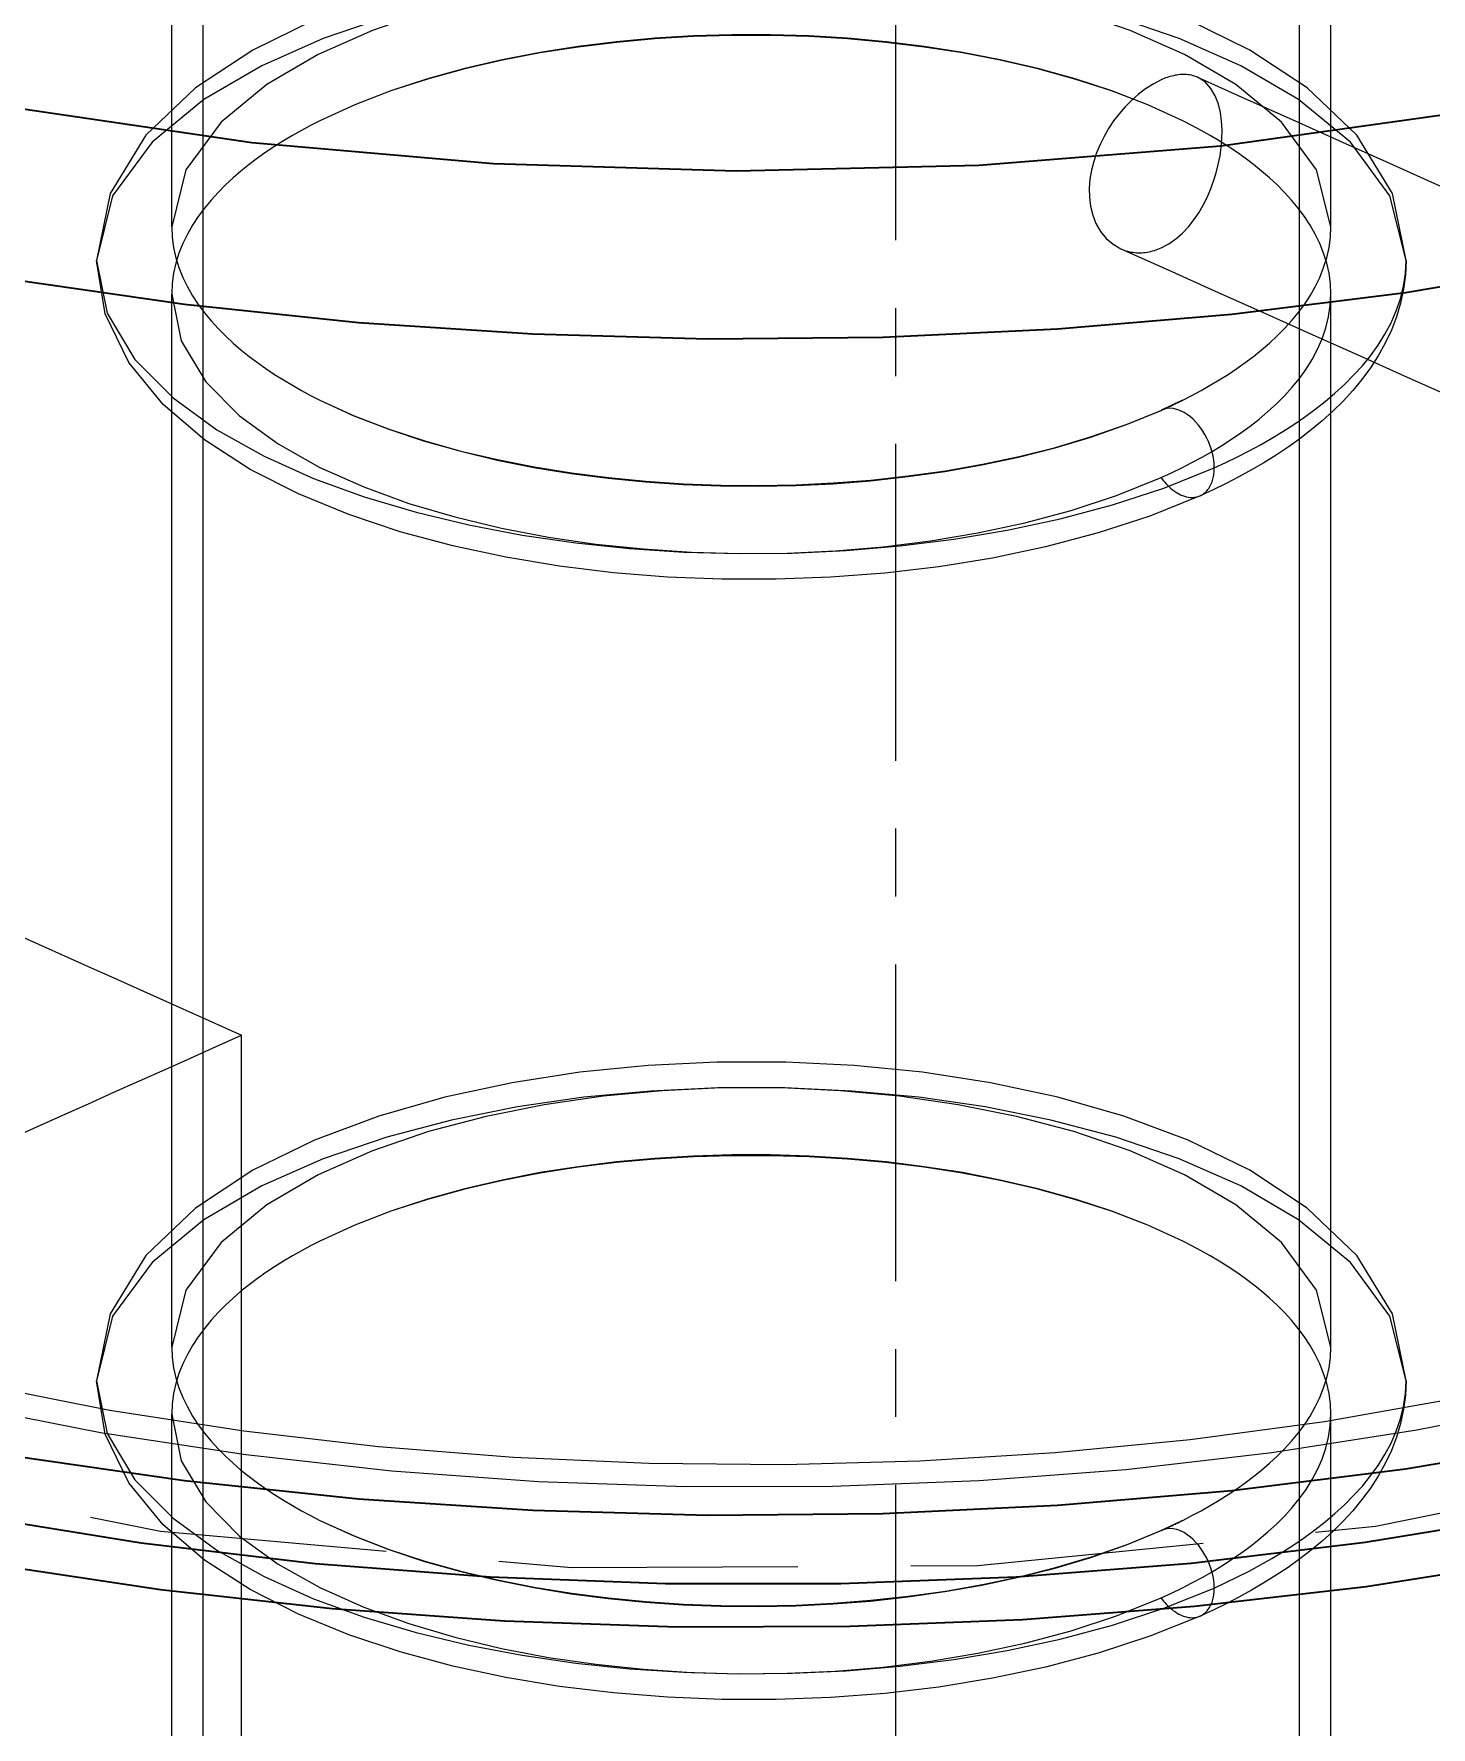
# Model space of a CAD drawing. Header units: millimetres. Extents: x 10 to 410, y 10 to 287.
# Drawn here: x 307.096 to 310.183, y 208.265 to 212.006 of the extents above; entities that cross this region are included whole.
import ezdxf

# ---------------------------------------------------------------- set-up
doc = ezdxf.new("R2010")
doc.units = ezdxf.units.MM
doc.linetypes.add('CENTER', pattern=[1.15, 0.7, -0.15, 0.15, -0.15])
doc.linetypes.add('DASHED', pattern=[0.75, 0.5, -0.25])
for name, color, linetype, lineweight in [('CENTER', 4, 'CENTER', 13), ('HIDDEN', 8, 'DASHED', 18), ('VISIBLE', 7, 'CONTINUOUS', 35)]:
    doc.layers.add(name, color=color, linetype=linetype, lineweight=lineweight)

msp = doc.modelspace()

# ---------------------------------------------------------------- linework, layer by layer
at = {"layer": 'CENTER'}
msp.add_line((309, 169), (309, 273), dxfattribs=at)
at = {"layer": 'HIDDEN'}
for points in [[(307.4004, 211.5796), (307.4004, 211.6705), (307.4004, 211.7615), (307.4004, 211.8524), (307.4004, 211.9434), (307.4004, 212.0343), (307.4004, 212.1252), (307.4004, 212.2162), (307.4004, 212.3071), (307.4004, 212.3981), (307.4004, 212.489), (307.4004, 212.5799), (307.4004, 212.6709), (307.4004, 212.7618), (307.4004, 212.8527), (307.4004, 212.9437), (307.4004, 213.0346), (307.4004, 213.1256), (307.4004, 213.2165), (307.4004, 213.3074), (307.4004, 213.3984), (307.4004, 213.4893), (307.4004, 213.5803), (307.4004, 213.6712)], [(309.9611, 211.5796), (309.9611, 211.6705), (309.9611, 211.7615), (309.9611, 211.8524), (309.9611, 211.9434), (309.9611, 212.0343), (309.9611, 212.1252), (309.9611, 212.2162), (309.9611, 212.3071), (309.9611, 212.3981), (309.9611, 212.489), (309.9611, 212.5799), (309.9611, 212.6709), (309.9611, 212.7618), (309.9611, 212.8527), (309.9611, 212.9437), (309.9611, 213.0346), (309.9611, 213.1256), (309.9611, 213.2165), (309.9611, 213.3074), (309.9611, 213.3984), (309.9611, 213.4893), (309.9611, 213.5803), (309.9611, 213.6712)], [(307.4696, 204.389), (307.4696, 204.7845), (307.4696, 205.18), (307.4696, 205.5755), (307.4696, 205.971), (307.4696, 206.3664), (307.4696, 206.7619), (307.4696, 207.1574), (307.4696, 207.5529), (307.4696, 207.9484), (307.4696, 208.3439), (307.4696, 208.7394), (307.4696, 209.1349), (307.4696, 209.5304), (307.4696, 209.9258), (307.4696, 210.3213), (307.4696, 210.7168), (307.4696, 211.1123), (307.4696, 211.5078), (307.4696, 211.9033), (307.4696, 212.2988), (307.4696, 212.6943), (307.4696, 213.0898), (307.4696, 213.4852)], [(309.8919, 204.389), (309.8919, 204.7845), (309.8919, 205.18), (309.8919, 205.5755), (309.8919, 205.971), (309.8919, 206.3664), (309.8919, 206.7619), (309.8919, 207.1574), (309.8919, 207.5529), (309.8919, 207.9484), (309.8919, 208.3439), (309.8919, 208.7394), (309.8919, 209.1349), (309.8919, 209.5304), (309.8919, 209.9258), (309.8919, 210.3213), (309.8919, 210.7168), (309.8919, 211.1123), (309.8919, 211.5078), (309.8919, 211.9033), (309.8919, 212.2988), (309.8919, 212.6943), (309.8919, 213.0898), (309.8919, 213.4852)], [(311.7878, 209.1854), (312.5571, 209.65), (313.054, 210.383), (312.8303, 211.2251), (312.137, 211.7926), (311.3123, 212.1532), (310.4405, 212.3804), (309.5482, 212.5063), (308.6478, 212.545), (307.7477, 212.5001), (306.8563, 212.3674), (305.9867, 212.1319), (305.1674, 211.7593), (304.492, 211.1725), (304.3237, 210.3201), (304.8553, 209.6085), (305.6344, 209.1588), (306.4852, 208.8724), (307.3759, 208.698), (308.2835, 208.6173), (309.1811, 208.622), (310.0597, 208.7086), (310.9273, 208.8858), (311.7878, 209.1854)], [(310.1272, 211.5053), (310.0974, 211.6532), (310.0183, 211.7821), (309.9087, 211.8867), (309.7821, 211.9702), (309.6458, 212.0369), (309.5036, 212.0899), (309.3577, 212.1317), (309.2093, 212.1636), (309.0593, 212.1868), (308.9083, 212.202), (308.7567, 212.2094), (308.6049, 212.2094), (308.4532, 212.202), (308.3022, 212.1868), (308.1522, 212.1636), (308.0038, 212.1317), (307.8579, 212.0899), (307.7157, 212.0369), (307.5794, 211.9702), (307.4528, 211.8867), (307.3432, 211.7821), (307.2641, 211.6532), (307.2343, 211.5053)], [(310.1272, 211.5053), (310.0917, 211.6479), (310.0041, 211.7668), (309.8898, 211.8609), (309.7619, 211.9356), (309.6263, 211.9955), (309.486, 212.0434), (309.3427, 212.0812), (309.1973, 212.1103), (309.0506, 212.1315), (308.903, 212.1454), (308.7549, 212.1522), (308.6066, 212.1522), (308.4585, 212.1454), (308.3109, 212.1315), (308.1642, 212.1103), (308.0188, 212.0812), (307.8755, 212.0434), (307.7352, 211.9955), (307.5996, 211.9356), (307.4717, 211.8609), (307.3574, 211.7668), (307.2698, 211.6479), (307.2343, 211.5053)], [(309.9611, 211.5796), (309.9297, 211.7058), (309.8522, 211.811), (309.751, 211.8943), (309.6377, 211.9605), (309.5177, 212.0135), (309.3936, 212.0559), (309.2667, 212.0894), (309.138, 212.1151), (309.0081, 212.1339), (308.8775, 212.1461), (308.7464, 212.1522), (308.6151, 212.1522), (308.484, 212.1461), (308.3534, 212.1339), (308.2235, 212.1151), (308.0948, 212.0894), (307.968, 212.0559), (307.8438, 212.0135), (307.7238, 211.9605), (307.6105, 211.8943), (307.5094, 211.811), (307.4318, 211.7058), (307.4004, 211.5796)], [(309.6338, 211.8139), (309.5564, 211.8494), (309.4769, 211.8801), (309.3959, 211.9066), (309.3138, 211.9294), (309.2308, 211.9488), (309.1472, 211.965), (309.063, 211.9783), (308.9785, 211.9887), (308.8936, 211.9964), (308.8085, 212.0015), (308.7234, 212.0041), (308.6381, 212.0041), (308.553, 212.0015), (308.4679, 211.9964), (308.3831, 211.9887), (308.2985, 211.9783), (308.2143, 211.965), (308.1307, 211.9488), (308.0477, 211.9294), (307.9656, 211.9066), (307.8846, 211.8801), (307.8051, 211.8494), (307.7277, 211.8139)], [(309.6338, 211.8139), (309.5564, 211.8493), (309.4768, 211.8798), (309.3958, 211.9061), (309.3137, 211.9286), (309.2307, 211.9478), (309.1471, 211.9638), (309.0629, 211.9769), (308.9783, 211.9872), (308.8935, 211.9949), (308.8085, 211.9999), (308.7233, 212.0024), (308.6382, 212.0024), (308.553, 211.9999), (308.468, 211.9949), (308.3832, 211.9872), (308.2986, 211.9769), (308.2144, 211.9638), (308.1308, 211.9478), (308.0478, 211.9287), (307.9657, 211.9061), (307.8847, 211.8798), (307.8051, 211.8493), (307.7277, 211.8139)], [(309.6668, 211.91), (309.6635, 211.9114), (309.6601, 211.9126), (309.6566, 211.9136), (309.6531, 211.9145), (309.6495, 211.9152), (309.6459, 211.9157), (309.6423, 211.916), (309.6387, 211.9162), (309.635, 211.9163), (309.6314, 211.9161), (309.6278, 211.9159), (309.6242, 211.9155), (309.6206, 211.915), (309.617, 211.9144), (309.6134, 211.9136), (309.6099, 211.9128), (309.6064, 211.9119), (309.6029, 211.9108), (309.5995, 211.9097), (309.596, 211.9085), (309.5926, 211.9072), (309.5893, 211.9058), (309.586, 211.9043)], [(309.586, 211.5331), (309.603, 211.5421), (309.6187, 211.5531), (309.6332, 211.5658), (309.6465, 211.5798), (309.6585, 211.5949), (309.6693, 211.6108), (309.679, 211.6274), (309.6877, 211.6446), (309.6954, 211.6623), (309.702, 211.6804), (309.7077, 211.6988), (309.7124, 211.7175), (309.7162, 211.7364), (309.7188, 211.7555), (309.7204, 211.7747), (309.7208, 211.7939), (309.7198, 211.8132), (309.7172, 211.8323), (309.7127, 211.851), (309.7058, 211.869), (309.6961, 211.8856), (309.6831, 211.8997), (309.6668, 211.91)], [(309.6668, 211.91), (309.7712, 211.8632), (309.8756, 211.8165), (309.9799, 211.7697), (310.0843, 211.723), (310.1887, 211.6762), (310.2931, 211.6295), (310.3974, 211.5827), (310.5018, 211.536), (310.6062, 211.4892), (310.7105, 211.4425), (310.8149, 211.3957), (310.9193, 211.349), (311.0236, 211.3022), (311.128, 211.2555), (311.2324, 211.2087), (311.3367, 211.162), (311.4411, 211.1152), (311.5455, 211.0685), (311.6498, 211.0218), (311.7542, 210.975), (311.8586, 210.9283), (311.9629, 210.8815), (312.0673, 210.8348)], [(309.586, 211.9043), (309.5682, 211.8952), (309.5513, 211.8844), (309.5354, 211.8722), (309.5204, 211.8589), (309.5064, 211.8446), (309.4933, 211.8294), (309.4812, 211.8135), (309.4701, 211.7968), (309.4601, 211.7795), (309.4511, 211.7615), (309.4435, 211.7431), (309.4371, 211.7241), (309.4322, 211.7047), (309.4288, 211.6849), (309.4273, 211.6649), (309.4276, 211.6449), (309.4301, 211.6251), (309.4349, 211.6056), (309.4421, 211.587), (309.452, 211.5696), (309.4646, 211.554), (309.4798, 211.541), (309.4971, 211.531)], [(307.7277, 211.8139), (307.7072, 211.8034), (307.6869, 211.7925), (307.6669, 211.7812), (307.6471, 211.7694), (307.6276, 211.7571), (307.6085, 211.7444), (307.5897, 211.7311), (307.5713, 211.7173), (307.5534, 211.7028), (307.5359, 211.6878), (307.5191, 211.6721), (307.5029, 211.6558), (307.4874, 211.6388), (307.4727, 211.621), (307.459, 211.6026), (307.4464, 211.5833), (307.435, 211.5634), (307.4249, 211.5427), (307.4164, 211.5213), (307.4095, 211.4993), (307.4045, 211.4769), (307.4014, 211.4541), (307.4004, 211.4311)], [(309.9611, 211.4311), (309.9601, 211.4541), (309.957, 211.4769), (309.952, 211.4993), (309.9451, 211.5213), (309.9366, 211.5427), (309.9266, 211.5634), (309.9151, 211.5833), (309.9025, 211.6026), (309.8888, 211.621), (309.8741, 211.6388), (309.8586, 211.6558), (309.8424, 211.6721), (309.8256, 211.6878), (309.8081, 211.7028), (309.7902, 211.7173), (309.7718, 211.7311), (309.753, 211.7444), (309.7339, 211.7571), (309.7144, 211.7694), (309.6946, 211.7812), (309.6746, 211.7925), (309.6543, 211.8034), (309.6338, 211.8139)], [(307.4004, 211.5796), (307.4014, 211.5566), (307.4045, 211.5338), (307.4095, 211.5114), (307.4164, 211.4894), (307.4249, 211.468), (307.435, 211.4473), (307.4464, 211.4274), (307.459, 211.4081), (307.4727, 211.3896), (307.4874, 211.3719), (307.5029, 211.3549), (307.5191, 211.3385), (307.5359, 211.3229), (307.5534, 211.3079), (307.5713, 211.2934), (307.5897, 211.2796), (307.6085, 211.2663), (307.6276, 211.2535), (307.6471, 211.2413), (307.6669, 211.2295), (307.6869, 211.2182), (307.7072, 211.2073), (307.7277, 211.1968)], [(309.6338, 211.1968), (309.6543, 211.2073), (309.6746, 211.2182), (309.6946, 211.2295), (309.7144, 211.2413), (309.7339, 211.2535), (309.753, 211.2663), (309.7718, 211.2796), (309.7902, 211.2934), (309.8081, 211.3079), (309.8256, 211.3229), (309.8424, 211.3385), (309.8586, 211.3549), (309.8741, 211.3719), (309.8888, 211.3896), (309.9025, 211.4081), (309.9151, 211.4274), (309.9266, 211.4473), (309.9366, 211.468), (309.9451, 211.4894), (309.952, 211.5114), (309.957, 211.5338), (309.9601, 211.5566), (309.9611, 211.5796)], [(307.2343, 211.5053), (307.2579, 211.3888), (307.3193, 211.2866), (307.4033, 211.2016), (307.5, 211.1312), (307.6043, 211.0727), (307.7135, 211.0238), (307.8259, 210.9829), (307.9406, 210.9489), (308.057, 210.921), (308.1746, 210.8986), (308.293, 210.8814), (308.412, 210.8689), (308.5314, 210.8611), (308.651, 210.8578), (308.7707, 210.8589), (308.8902, 210.8645), (309.0094, 210.8746), (309.1282, 210.8894), (309.2462, 210.9092), (309.3632, 210.9343), (309.4788, 210.9651), (309.5924, 211.0025), (309.7034, 211.0473)], [(309.6724, 210.9854), (309.5611, 210.9405), (309.447, 210.9032), (309.3309, 210.8725), (309.2134, 210.8478), (309.0949, 210.8286), (308.9757, 210.8145), (308.856, 210.8053), (308.736, 210.8008), (308.6159, 210.801), (308.496, 210.8059), (308.3763, 210.8154), (308.2571, 210.8299), (308.1387, 210.8496), (308.0213, 210.8747), (307.9053, 210.9059), (307.7914, 210.9438), (307.6804, 210.9894), (307.5734, 211.0438), (307.4726, 211.109), (307.3814, 211.1868), (307.3054, 211.2795), (307.2532, 211.3873), (307.2343, 211.5053)], [(309.4971, 211.531), (309.5008, 211.5294), (309.5045, 211.528), (309.5083, 211.5268), (309.5121, 211.5257), (309.516, 211.5247), (309.5199, 211.524), (309.5238, 211.5233), (309.5278, 211.5228), (309.5317, 211.5225), (309.5357, 211.5224), (309.5397, 211.5223), (309.5437, 211.5225), (309.5477, 211.5228), (309.5516, 211.5232), (309.5556, 211.5238), (309.5595, 211.5245), (309.5634, 211.5253), (309.5672, 211.5263), (309.5711, 211.5274), (309.5748, 211.5287), (309.5786, 211.53), (309.5823, 211.5315), (309.586, 211.5331)], [(309.4971, 211.531), (309.6015, 211.4843), (309.7058, 211.4375), (309.8102, 211.3908), (309.9146, 211.344), (310.0189, 211.2973), (310.1233, 211.2505), (310.2277, 211.2038), (310.332, 211.157), (310.4364, 211.1103), (310.5408, 211.0635), (310.6451, 211.0168), (310.7495, 210.97), (310.8539, 210.9233), (310.9582, 210.8765), (311.0626, 210.8298), (311.167, 210.783), (311.2714, 210.7363), (311.3757, 210.6895), (311.4801, 210.6428), (311.5845, 210.596), (311.6888, 210.5493), (311.7932, 210.5025), (311.8976, 210.4558)], [(310.1272, 211.5053), (310.1258, 211.4736), (310.1218, 211.4422), (310.1152, 211.4111), (310.1061, 211.3807), (310.0947, 211.3511), (310.0812, 211.3224), (310.0657, 211.2947), (310.0484, 211.2681), (310.0296, 211.2426), (310.0094, 211.2181), (309.9879, 211.1947), (309.9653, 211.1724), (309.9418, 211.1511), (309.9174, 211.1308), (309.8923, 211.1114), (309.8665, 211.093), (309.8401, 211.0753), (309.8131, 211.0585), (309.7858, 211.0425), (309.7579, 211.0272), (309.7298, 211.0126), (309.7012, 210.9987), (309.6724, 210.9854)], [(309.7034, 211.0473), (309.7294, 211.0592), (309.7551, 211.0717), (309.7806, 211.0847), (309.8058, 211.0983), (309.8306, 211.1124), (309.8551, 211.1272), (309.8792, 211.1427), (309.9028, 211.1588), (309.9259, 211.1757), (309.9483, 211.1934), (309.9702, 211.2119), (309.9912, 211.2312), (310.0114, 211.2515), (310.0306, 211.2727), (310.0487, 211.2948), (310.0654, 211.318), (310.0806, 211.3423), (310.0941, 211.3675), (310.1055, 211.3937), (310.1148, 211.4207), (310.1216, 211.4485), (310.1258, 211.4768), (310.1272, 211.5053)], [(307.4004, 211.4311), (307.4213, 211.3279), (307.4757, 211.2374), (307.55, 211.1622), (307.6356, 211.0999), (307.7279, 211.0481), (307.8246, 211.0048), (307.9241, 210.9686), (308.0256, 210.9385), (308.1286, 210.9138), (308.2327, 210.894), (308.3375, 210.8788), (308.4428, 210.8678), (308.5485, 210.8608), (308.6544, 210.8579), (308.7603, 210.8589), (308.8661, 210.8638), (308.9717, 210.8728), (309.0768, 210.8859), (309.1812, 210.9034), (309.2848, 210.9256), (309.3871, 210.9529), (309.4878, 210.986), (309.586, 211.0256)], [(307.4004, 209.1044), (307.4004, 209.2055), (307.4004, 209.3067), (307.4004, 209.4078), (307.4004, 209.509), (307.4004, 209.6102), (307.4004, 209.7113), (307.4004, 209.8125), (307.4004, 209.9137), (307.4004, 210.0148), (307.4004, 210.116), (307.4004, 210.2171), (307.4004, 210.3183), (307.4004, 210.4195), (307.4004, 210.5206), (307.4004, 210.6218), (307.4004, 210.723), (307.4004, 210.8241), (307.4004, 210.9253), (307.4004, 211.0264), (307.4004, 211.1276), (307.4004, 211.2288), (307.4004, 211.3299), (307.4004, 211.4311)], [(309.586, 211.0256), (309.609, 211.0362), (309.6318, 211.0472), (309.6543, 211.0587), (309.6766, 211.0707), (309.6986, 211.0833), (309.7203, 211.0964), (309.7416, 211.1101), (309.7624, 211.1244), (309.7829, 211.1393), (309.8028, 211.1549), (309.8221, 211.1713), (309.8408, 211.1884), (309.8586, 211.2064), (309.8756, 211.2251), (309.8916, 211.2448), (309.9064, 211.2653), (309.9198, 211.2867), (309.9318, 211.3091), (309.9419, 211.3322), (309.9501, 211.3562), (309.9562, 211.3808), (309.9598, 211.4058), (309.9611, 211.4311)], [(309.9611, 209.1044), (309.9611, 209.2055), (309.9611, 209.3067), (309.9611, 209.4078), (309.9611, 209.509), (309.9611, 209.6102), (309.9611, 209.7113), (309.9611, 209.8125), (309.9611, 209.9137), (309.9611, 210.0148), (309.9611, 210.116), (309.9611, 210.2171), (309.9611, 210.3183), (309.9611, 210.4195), (309.9611, 210.5206), (309.9611, 210.6218), (309.9611, 210.723), (309.9611, 210.8241), (309.9611, 210.9253), (309.9611, 211.0264), (309.9611, 211.1276), (309.9611, 211.2288), (309.9611, 211.3299), (309.9611, 211.4311)], [(307.7277, 211.1968), (307.803, 211.1622), (307.8803, 211.1322), (307.959, 211.1061), (308.0388, 211.0836), (308.1194, 211.0643), (308.2007, 211.0481), (308.2825, 211.0347), (308.3647, 211.024), (308.4473, 211.0159), (308.53, 211.0103), (308.6128, 211.0071), (308.6957, 211.0063), (308.7786, 211.008), (308.8614, 211.012), (308.9441, 211.0185), (309.0265, 211.0276), (309.1086, 211.0392), (309.1902, 211.0536), (309.2713, 211.0709), (309.3517, 211.0913), (309.4311, 211.1151), (309.5093, 211.1425), (309.586, 211.1741)], [(307.7277, 211.1968), (307.8031, 211.1623), (307.8805, 211.1324), (307.9593, 211.1065), (308.0392, 211.0842), (308.1199, 211.0652), (308.2013, 211.0492), (308.2832, 211.0359), (308.3655, 211.0254), (308.448, 211.0174), (308.5308, 211.0119), (308.6137, 211.0087), (308.6966, 211.008), (308.7796, 211.0096), (308.8624, 211.0137), (308.9451, 211.0202), (309.0276, 211.0291), (309.1097, 211.0407), (309.1915, 211.055), (309.2726, 211.0721), (309.3531, 211.0924), (309.4326, 211.116), (309.5109, 211.1433), (309.5876, 211.1749)], [(309.586, 211.1741), (309.5881, 211.1751), (309.5902, 211.176), (309.5923, 211.177), (309.5944, 211.1779), (309.5964, 211.1789), (309.5985, 211.1799), (309.6006, 211.1808), (309.6027, 211.1818), (309.6048, 211.1828), (309.6069, 211.1837), (309.609, 211.1847), (309.6111, 211.1857), (309.6131, 211.1867), (309.6152, 211.1877), (309.6173, 211.1887), (309.6194, 211.1897), (309.6214, 211.1907), (309.6235, 211.1917), (309.6256, 211.1927), (309.6276, 211.1937), (309.6297, 211.1947), (309.6318, 211.1958), (309.6338, 211.1968)], [(309.5876, 211.1749), (309.5875, 211.1749), (309.5874, 211.1748), (309.5874, 211.1748), (309.5873, 211.1748), (309.5872, 211.1748), (309.5872, 211.1747), (309.5871, 211.1747), (309.587, 211.1747), (309.5869, 211.1746), (309.5869, 211.1746), (309.5868, 211.1746), (309.5867, 211.1745), (309.5867, 211.1745), (309.5866, 211.1745), (309.5865, 211.1744), (309.5864, 211.1744), (309.5864, 211.1744), (309.5863, 211.1743), (309.5862, 211.1743), (309.5862, 211.1742), (309.5861, 211.1742), (309.586, 211.1742), (309.586, 211.1741)], [(309.6338, 211.1968), (309.6318, 211.1958), (309.6298, 211.1948), (309.6278, 211.1938), (309.6258, 211.1929), (309.6238, 211.1919), (309.6218, 211.1909), (309.6198, 211.1899), (309.6178, 211.189), (309.6158, 211.188), (309.6138, 211.1871), (309.6118, 211.1861), (309.6098, 211.1852), (309.6078, 211.1842), (309.6058, 211.1833), (309.6038, 211.1823), (309.6017, 211.1814), (309.5997, 211.1804), (309.5977, 211.1795), (309.5957, 211.1786), (309.5937, 211.1777), (309.5916, 211.1767), (309.5896, 211.1758), (309.5876, 211.1749)], [(309.7034, 211.0473), (309.7031, 211.0558), (309.7022, 211.0643), (309.7008, 211.0727), (309.6989, 211.0811), (309.6966, 211.0893), (309.6938, 211.0974), (309.6906, 211.1053), (309.687, 211.113), (309.683, 211.1206), (309.6786, 211.1279), (309.6739, 211.1349), (309.6687, 211.1417), (309.6631, 211.1482), (309.6571, 211.1543), (309.6507, 211.1599), (309.6439, 211.1651), (309.6367, 211.1696), (309.629, 211.1734), (309.621, 211.1763), (309.6127, 211.1781), (309.6041, 211.1786), (309.5957, 211.1776), (309.5876, 211.1749)], [(309.586, 211.0256), (309.5886, 211.022), (309.5914, 211.0185), (309.5942, 211.0151), (309.5972, 211.0118), (309.6003, 211.0086), (309.6035, 211.0054), (309.6068, 211.0024), (309.6103, 210.9996), (309.6138, 210.9969), (309.6175, 210.9943), (309.6213, 210.9919), (309.6252, 210.9897), (309.6292, 210.9877), (309.6333, 210.986), (309.6375, 210.9845), (309.6418, 210.9833), (309.6462, 210.9824), (309.6506, 210.9818), (309.6551, 210.9817), (309.6595, 210.982), (309.6639, 210.9827), (309.6682, 210.9838), (309.6724, 210.9854)], [(309.6724, 210.9854), (309.6753, 210.9868), (309.678, 210.9884), (309.6806, 210.9903), (309.6831, 210.9923), (309.6854, 210.9944), (309.6875, 210.9968), (309.6896, 210.9992), (309.6914, 211.0018), (309.6931, 211.0045), (309.6947, 211.0073), (309.6961, 211.0101), (309.6973, 211.0131), (309.6985, 211.016), (309.6994, 211.019), (309.7003, 211.0221), (309.7011, 211.0252), (309.7017, 211.0283), (309.7022, 211.0314), (309.7027, 211.0346), (309.703, 211.0378), (309.7032, 211.0409), (309.7033, 211.0441), (309.7034, 211.0473)], [(304.7013, 210.5771), (304.7646, 210.2607), (304.9295, 209.9824), (305.1558, 209.7502), (305.4169, 209.5577), (305.6989, 209.3971), (305.9943, 209.2625), (306.2987, 209.1497), (306.6094, 209.0556), (306.9246, 208.9781), (307.2432, 208.9155), (307.5642, 208.8668), (307.8868, 208.831), (308.2106, 208.8077), (308.5351, 208.7964), (308.8598, 208.797), (309.1842, 208.8095), (309.5079, 208.8341), (309.8304, 208.8712), (310.1512, 208.9213), (310.4694, 208.9853), (310.7843, 209.0645), (311.0944, 209.1604), (311.398, 209.2753)], [(306.3925, 209.1803), (306.6793, 209.0946), (306.9701, 209.0233), (307.2638, 208.9651), (307.5597, 208.9191), (307.8571, 208.8845), (308.1555, 208.8608), (308.4546, 208.8477), (308.754, 208.8451), (309.0533, 208.8528), (309.3522, 208.8711), (309.6502, 208.9), (309.9469, 208.9402), (310.2418, 208.9921), (310.5341, 209.0565), (310.8232, 209.1347), (311.1076, 209.228), (311.3858, 209.3386), (311.6551, 209.4693), (311.9113, 209.624), (312.1472, 209.808), (312.3498, 210.0278), (312.4953, 210.2884), (312.5494, 210.5812)], [(306.7231, 210.1661), (306.7593, 210.1499), (306.7954, 210.1337), (306.8316, 210.1175), (306.8678, 210.1013), (306.9039, 210.0851), (306.9401, 210.0689), (306.9763, 210.0527), (307.0124, 210.0365), (307.0486, 210.0203), (307.0848, 210.0041), (307.1209, 209.9879), (307.1571, 209.9717), (307.1933, 209.9555), (307.2294, 209.9393), (307.2656, 209.9231), (307.3018, 209.9069), (307.3379, 209.8907), (307.3741, 209.8745), (307.4102, 209.8583), (307.4464, 209.8421), (307.4826, 209.8259), (307.5187, 209.8097), (307.5549, 209.7935)], [(306.2579, 209.2129), (306.3143, 209.2381), (306.3707, 209.2634), (306.4271, 209.2886), (306.4835, 209.3138), (306.5398, 209.3391), (306.5962, 209.3643), (306.6526, 209.3896), (306.709, 209.4148), (306.7654, 209.4401), (306.8218, 209.4653), (306.8782, 209.4906), (306.9346, 209.5158), (306.991, 209.541), (307.0474, 209.5663), (307.1038, 209.5915), (307.1602, 209.6168), (307.2166, 209.642), (307.2729, 209.6673), (307.3293, 209.6925), (307.3857, 209.7178), (307.4421, 209.743), (307.4985, 209.7682), (307.5549, 209.7935)], [(307.5549, 205.0596), (307.5549, 205.2654), (307.5549, 205.4712), (307.5549, 205.677), (307.5549, 205.8829), (307.5549, 206.0887), (307.5549, 206.2945), (307.5549, 206.5003), (307.5549, 206.7062), (307.5549, 206.912), (307.5549, 207.1178), (307.5549, 207.3236), (307.5549, 207.5294), (307.5549, 207.7353), (307.5549, 207.9411), (307.5549, 208.1469), (307.5549, 208.3527), (307.5549, 208.5586), (307.5549, 208.7644), (307.5549, 208.9702), (307.5549, 209.176), (307.5549, 209.3818), (307.5549, 209.5877), (307.5549, 209.7935)], [(310.1272, 209.0301), (310.0974, 209.178), (310.0183, 209.3069), (309.9087, 209.4115), (309.7821, 209.495), (309.6458, 209.5616), (309.5036, 209.6147), (309.3577, 209.6564), (309.2093, 209.6884), (309.0593, 209.7116), (308.9083, 209.7267), (308.7567, 209.7342), (308.6049, 209.7342), (308.4532, 209.7267), (308.3022, 209.7116), (308.1522, 209.6884), (308.0038, 209.6564), (307.8579, 209.6147), (307.7157, 209.5616), (307.5794, 209.495), (307.4528, 209.4115), (307.3432, 209.3069), (307.2641, 209.178), (307.2343, 209.0301)], [(310.1272, 209.0301), (310.0917, 209.1727), (310.0041, 209.2915), (309.8898, 209.3856), (309.7619, 209.4604), (309.6263, 209.5202), (309.486, 209.5681), (309.3427, 209.606), (309.1973, 209.6351), (309.0506, 209.6563), (308.903, 209.6701), (308.7549, 209.6769), (308.6066, 209.6769), (308.4585, 209.6701), (308.3109, 209.6563), (308.1642, 209.6351), (308.0188, 209.606), (307.8755, 209.5681), (307.7352, 209.5202), (307.5996, 209.4604), (307.4717, 209.3856), (307.3574, 209.2915), (307.2698, 209.1727), (307.2343, 209.0301)], [(309.9611, 209.1044), (309.9297, 209.2305), (309.8522, 209.3358), (309.751, 209.419), (309.6377, 209.4852), (309.5177, 209.5382), (309.3936, 209.5806), (309.2667, 209.6141), (309.138, 209.6399), (309.0081, 209.6586), (308.8775, 209.6709), (308.7464, 209.6769), (308.6151, 209.6769), (308.484, 209.6709), (308.3534, 209.6586), (308.2235, 209.6399), (308.0948, 209.6141), (307.968, 209.5806), (307.8438, 209.5382), (307.7238, 209.4852), (307.6105, 209.419), (307.5094, 209.3358), (307.4318, 209.2305), (307.4004, 209.1044)], [(309.6338, 209.3387), (309.5564, 209.3741), (309.4769, 209.4048), (309.3959, 209.4314), (309.3138, 209.4542), (309.2308, 209.4735), (309.1472, 209.4898), (309.063, 209.503), (308.9785, 209.5134), (308.8936, 209.5212), (308.8085, 209.5263), (308.7234, 209.5288), (308.6381, 209.5288), (308.553, 209.5263), (308.4679, 209.5212), (308.3831, 209.5134), (308.2985, 209.503), (308.2143, 209.4898), (308.1307, 209.4735), (308.0477, 209.4542), (307.9656, 209.4314), (307.8846, 209.4048), (307.8051, 209.3741), (307.7277, 209.3387)], [(309.6338, 209.3387), (309.5564, 209.374), (309.4768, 209.4045), (309.3958, 209.4308), (309.3137, 209.4534), (309.2307, 209.4726), (309.1471, 209.4886), (309.0629, 209.5017), (308.9783, 209.512), (308.8935, 209.5196), (308.8085, 209.5247), (308.7233, 209.5272), (308.6382, 209.5272), (308.553, 209.5247), (308.468, 209.5196), (308.3832, 209.512), (308.2986, 209.5017), (308.2144, 209.4886), (308.1308, 209.4726), (308.0478, 209.4534), (307.9657, 209.4308), (307.8847, 209.4045), (307.8051, 209.374), (307.7277, 209.3387)], [(307.7277, 209.3387), (307.7072, 209.3282), (307.6869, 209.3173), (307.6669, 209.306), (307.6471, 209.2942), (307.6276, 209.2819), (307.6085, 209.2691), (307.5897, 209.2558), (307.5713, 209.242), (307.5534, 209.2276), (307.5359, 209.2126), (307.5191, 209.1969), (307.5029, 209.1806), (307.4874, 209.1635), (307.4727, 209.1458), (307.459, 209.1273), (307.4464, 209.1081), (307.435, 209.0881), (307.4249, 209.0674), (307.4164, 209.046), (307.4095, 209.0241), (307.4045, 209.0016), (307.4014, 208.9788), (307.4004, 208.9558)], [(309.9611, 208.9558), (309.9601, 208.9788), (309.957, 209.0016), (309.952, 209.0241), (309.9451, 209.046), (309.9366, 209.0674), (309.9266, 209.0881), (309.9151, 209.1081), (309.9025, 209.1273), (309.8888, 209.1458), (309.8741, 209.1635), (309.8586, 209.1806), (309.8424, 209.1969), (309.8256, 209.2126), (309.8081, 209.2276), (309.7902, 209.242), (309.7718, 209.2558), (309.753, 209.2691), (309.7339, 209.2819), (309.7144, 209.2942), (309.6946, 209.306), (309.6746, 209.3173), (309.6543, 209.3282), (309.6338, 209.3387)], [(307.4004, 209.1044), (307.4014, 209.0814), (307.4045, 209.0586), (307.4095, 209.0361), (307.4164, 209.0141), (307.4249, 208.9928), (307.435, 208.9721), (307.4464, 208.9521), (307.459, 208.9329), (307.4727, 208.9144), (307.4874, 208.8967), (307.5029, 208.8796), (307.5191, 208.8633), (307.5359, 208.8476), (307.5534, 208.8326), (307.5713, 208.8182), (307.5897, 208.8043), (307.6085, 208.7911), (307.6276, 208.7783), (307.6471, 208.766), (307.6669, 208.7542), (307.6869, 208.7429), (307.7072, 208.732), (307.7277, 208.7215)], [(309.6338, 208.7215), (309.6543, 208.732), (309.6746, 208.7429), (309.6946, 208.7542), (309.7144, 208.766), (309.7339, 208.7783), (309.753, 208.7911), (309.7718, 208.8043), (309.7902, 208.8182), (309.8081, 208.8326), (309.8256, 208.8476), (309.8424, 208.8633), (309.8586, 208.8796), (309.8741, 208.8967), (309.8888, 208.9144), (309.9025, 208.9329), (309.9151, 208.9521), (309.9266, 208.9721), (309.9366, 208.9928), (309.9451, 209.0141), (309.952, 209.0361), (309.957, 209.0586), (309.9601, 209.0814), (309.9611, 209.1044)], [(307.2343, 209.0301), (307.2579, 208.9136), (307.3193, 208.8113), (307.4033, 208.7263), (307.5, 208.656), (307.6043, 208.5975), (307.7135, 208.5485), (307.8259, 208.5076), (307.9406, 208.4736), (308.057, 208.4457), (308.1746, 208.4234), (308.293, 208.4061), (308.412, 208.3937), (308.5314, 208.3859), (308.651, 208.3825), (308.7707, 208.3837), (308.8902, 208.3892), (309.0094, 208.3993), (309.1282, 208.4142), (309.2462, 208.4339), (309.3632, 208.459), (309.4788, 208.4899), (309.5924, 208.5273), (309.7034, 208.572)], [(309.6724, 208.5102), (309.5611, 208.4653), (309.447, 208.4279), (309.3309, 208.3973), (309.2134, 208.3726), (309.0949, 208.3533), (308.9757, 208.3393), (308.856, 208.33), (308.736, 208.3256), (308.6159, 208.3257), (308.496, 208.3306), (308.3763, 208.3402), (308.2571, 208.3547), (308.1387, 208.3743), (308.0213, 208.3995), (307.9053, 208.4307), (307.7914, 208.4686), (307.6804, 208.5141), (307.5734, 208.5686), (307.4726, 208.6337), (307.3814, 208.7116), (307.3054, 208.8043), (307.2532, 208.912), (307.2343, 209.0301)], [(310.1272, 209.0301), (310.1258, 208.9984), (310.1218, 208.9669), (310.1152, 208.9359), (310.1061, 208.9055), (310.0947, 208.8759), (310.0812, 208.8472), (310.0657, 208.8195), (310.0484, 208.7928), (310.0296, 208.7673), (310.0094, 208.7429), (309.9879, 208.7195), (309.9653, 208.6972), (309.9418, 208.6759), (309.9174, 208.6556), (309.8923, 208.6362), (309.8665, 208.6177), (309.8401, 208.6001), (309.8131, 208.5833), (309.7858, 208.5673), (309.7579, 208.552), (309.7298, 208.5374), (309.7012, 208.5234), (309.6724, 208.5102)], [(309.7034, 208.572), (309.7294, 208.584), (309.7551, 208.5964), (309.7806, 208.6094), (309.8058, 208.623), (309.8306, 208.6372), (309.8551, 208.652), (309.8792, 208.6674), (309.9028, 208.6836), (309.9259, 208.7005), (309.9483, 208.7181), (309.9702, 208.7366), (309.9912, 208.756), (310.0114, 208.7762), (310.0306, 208.7974), (310.0487, 208.8196), (310.0654, 208.8428), (310.0806, 208.867), (310.0941, 208.8922), (310.1055, 208.9184), (310.1148, 208.9455), (310.1216, 208.9733), (310.1258, 209.0015), (310.1272, 209.0301)], [(307.4004, 208.9558), (307.4213, 208.8527), (307.4757, 208.7622), (307.55, 208.6869), (307.6356, 208.6247), (307.7279, 208.5729), (307.8246, 208.5296), (307.9241, 208.4934), (308.0256, 208.4633), (308.1286, 208.4386), (308.2327, 208.4188), (308.3375, 208.4035), (308.4428, 208.3925), (308.5485, 208.3856), (308.6544, 208.3826), (308.7603, 208.3836), (308.8661, 208.3886), (308.9717, 208.3975), (309.0768, 208.4106), (309.1812, 208.4281), (309.2848, 208.4503), (309.3871, 208.4777), (309.4878, 208.5107), (309.586, 208.5504)], [(307.4004, 207.2479), (307.4004, 207.3222), (307.4004, 207.3964), (307.4004, 207.4707), (307.4004, 207.5449), (307.4004, 207.6192), (307.4004, 207.6935), (307.4004, 207.7677), (307.4004, 207.842), (307.4004, 207.9162), (307.4004, 207.9905), (307.4004, 208.0647), (307.4004, 208.139), (307.4004, 208.2133), (307.4004, 208.2875), (307.4004, 208.3618), (307.4004, 208.436), (307.4004, 208.5103), (307.4004, 208.5846), (307.4004, 208.6588), (307.4004, 208.7331), (307.4004, 208.8073), (307.4004, 208.8816), (307.4004, 208.9558)], [(309.586, 208.5504), (309.609, 208.5609), (309.6318, 208.572), (309.6543, 208.5835), (309.6766, 208.5955), (309.6986, 208.608), (309.7203, 208.6211), (309.7416, 208.6348), (309.7624, 208.6491), (309.7829, 208.6641), (309.8028, 208.6797), (309.8221, 208.6961), (309.8408, 208.7132), (309.8586, 208.7311), (309.8756, 208.7499), (309.8916, 208.7695), (309.9064, 208.79), (309.9198, 208.8115), (309.9318, 208.8338), (309.9419, 208.857), (309.9501, 208.8809), (309.9562, 208.9055), (309.9598, 208.9306), (309.9611, 208.9558)], [(309.9611, 207.2479), (309.9611, 207.3222), (309.9611, 207.3964), (309.9611, 207.4707), (309.9611, 207.5449), (309.9611, 207.6192), (309.9611, 207.6935), (309.9611, 207.7677), (309.9611, 207.842), (309.9611, 207.9162), (309.9611, 207.9905), (309.9611, 208.0647), (309.9611, 208.139), (309.9611, 208.2133), (309.9611, 208.2875), (309.9611, 208.3618), (309.9611, 208.436), (309.9611, 208.5103), (309.9611, 208.5846), (309.9611, 208.6588), (309.9611, 208.7331), (309.9611, 208.8073), (309.9611, 208.8816), (309.9611, 208.9558)], [(307.7277, 208.7215), (307.803, 208.687), (307.8803, 208.6569), (307.959, 208.6308), (308.0388, 208.6083), (308.1194, 208.5891), (308.2007, 208.5729), (308.2825, 208.5595), (308.3647, 208.5488), (308.4473, 208.5406), (308.53, 208.535), (308.6128, 208.5318), (308.6957, 208.5311), (308.7786, 208.5327), (308.8614, 208.5368), (308.9441, 208.5433), (309.0265, 208.5523), (309.1086, 208.564), (309.1902, 208.5784), (309.2713, 208.5957), (309.3517, 208.6161), (309.4311, 208.6398), (309.5093, 208.6673), (309.586, 208.6989)], [(307.7277, 208.7215), (307.8031, 208.687), (307.8805, 208.6571), (307.9593, 208.6313), (308.0392, 208.609), (308.1199, 208.5899), (308.2013, 208.5739), (308.2832, 208.5607), (308.3655, 208.5501), (308.448, 208.5421), (308.5308, 208.5366), (308.6137, 208.5335), (308.6966, 208.5327), (308.7796, 208.5344), (308.8624, 208.5384), (308.9451, 208.5449), (309.0276, 208.5539), (309.1097, 208.5654), (309.1915, 208.5797), (309.2726, 208.5969), (309.3531, 208.6171), (309.4326, 208.6407), (309.5109, 208.6681), (309.5876, 208.6997)], [(309.586, 208.6989), (309.5881, 208.6998), (309.5902, 208.7008), (309.5923, 208.7017), (309.5944, 208.7027), (309.5964, 208.7036), (309.5985, 208.7046), (309.6006, 208.7056), (309.6027, 208.7065), (309.6048, 208.7075), (309.6069, 208.7085), (309.609, 208.7095), (309.6111, 208.7105), (309.6131, 208.7114), (309.6152, 208.7124), (309.6173, 208.7134), (309.6194, 208.7144), (309.6214, 208.7154), (309.6235, 208.7164), (309.6256, 208.7174), (309.6276, 208.7185), (309.6297, 208.7195), (309.6318, 208.7205), (309.6338, 208.7215)], [(309.5876, 208.6997), (309.5875, 208.6996), (309.5874, 208.6996), (309.5874, 208.6996), (309.5873, 208.6995), (309.5872, 208.6995), (309.5872, 208.6995), (309.5871, 208.6994), (309.587, 208.6994), (309.5869, 208.6994), (309.5869, 208.6993), (309.5868, 208.6993), (309.5867, 208.6993), (309.5867, 208.6992), (309.5866, 208.6992), (309.5865, 208.6992), (309.5864, 208.6991), (309.5864, 208.6991), (309.5863, 208.6991), (309.5862, 208.699), (309.5862, 208.699), (309.5861, 208.699), (309.586, 208.6989), (309.586, 208.6989)], [(309.6338, 208.7215), (309.6318, 208.7206), (309.6298, 208.7196), (309.6278, 208.7186), (309.6258, 208.7176), (309.6238, 208.7166), (309.6218, 208.7157), (309.6198, 208.7147), (309.6178, 208.7137), (309.6158, 208.7127), (309.6138, 208.7118), (309.6118, 208.7109), (309.6098, 208.7099), (309.6078, 208.709), (309.6058, 208.708), (309.6038, 208.7071), (309.6017, 208.7061), (309.5997, 208.7052), (309.5977, 208.7043), (309.5957, 208.7033), (309.5937, 208.7024), (309.5916, 208.7015), (309.5896, 208.7006), (309.5876, 208.6997)], [(309.7034, 208.572), (309.7031, 208.5806), (309.7022, 208.5891), (309.7008, 208.5975), (309.6989, 208.6058), (309.6966, 208.614), (309.6938, 208.6221), (309.6906, 208.63), (309.687, 208.6378), (309.683, 208.6453), (309.6786, 208.6526), (309.6739, 208.6597), (309.6687, 208.6665), (309.6631, 208.6729), (309.6571, 208.679), (309.6507, 208.6847), (309.6439, 208.6898), (309.6367, 208.6944), (309.629, 208.6982), (309.621, 208.7011), (309.6127, 208.7029), (309.6041, 208.7034), (309.5957, 208.7023), (309.5876, 208.6997)], [(309.586, 208.5504), (309.5886, 208.5468), (309.5914, 208.5433), (309.5942, 208.5399), (309.5972, 208.5365), (309.6003, 208.5333), (309.6035, 208.5302), (309.6068, 208.5272), (309.6103, 208.5243), (309.6138, 208.5216), (309.6175, 208.5191), (309.6213, 208.5167), (309.6252, 208.5145), (309.6292, 208.5125), (309.6333, 208.5107), (309.6375, 208.5092), (309.6418, 208.508), (309.6462, 208.5071), (309.6506, 208.5066), (309.6551, 208.5064), (309.6595, 208.5067), (309.6639, 208.5074), (309.6682, 208.5086), (309.6724, 208.5102)], [(309.6724, 208.5102), (309.6753, 208.5116), (309.678, 208.5132), (309.6806, 208.515), (309.6831, 208.517), (309.6854, 208.5192), (309.6875, 208.5215), (309.6896, 208.524), (309.6914, 208.5266), (309.6931, 208.5293), (309.6947, 208.532), (309.6961, 208.5349), (309.6973, 208.5378), (309.6985, 208.5408), (309.6994, 208.5438), (309.7003, 208.5469), (309.7011, 208.5499), (309.7017, 208.5531), (309.7022, 208.5562), (309.7027, 208.5593), (309.703, 208.5625), (309.7032, 208.5657), (309.7033, 208.5689), (309.7034, 208.572)]]:
    msp.add_lwpolyline(points, dxfattribs=at)
at = {"layer": 'VISIBLE'}
for points in [[(307.4696, 215.5629), (306.9404, 215.4782), (306.418, 215.3582), (305.9067, 215.1975), (305.4138, 214.9874), (304.9535, 214.7138), (304.5586, 214.3534), (304.3116, 213.8828), (304.343, 213.3555), (304.6306, 212.9074), (305.0431, 212.567), (305.5118, 212.3077), (306.0093, 212.1086), (306.5233, 211.9568), (307.0472, 211.8443), (307.5775, 211.7663), (308.1115, 211.7199), (308.6474, 211.7034), (309.1836, 211.7162), (309.7181, 211.7589), (310.2489, 211.8329), (310.7735, 211.9408), (311.2884, 212.0872), (311.7878, 212.2795)], [(304.0092, 213.4237), (304.0855, 213.0473), (304.2838, 212.7171), (304.555, 212.4425), (304.8673, 212.2154), (305.2042, 212.0264), (305.5568, 211.8684), (305.9199, 211.7362), (306.2905, 211.6264), (306.6663, 211.5363), (307.0459, 211.4641), (307.4283, 211.4084), (307.8127, 211.3683), (308.1983, 211.343), (308.5847, 211.3323), (308.9711, 211.3359), (309.3572, 211.3539), (309.7422, 211.3865), (310.1257, 211.4344), (310.5069, 211.4983), (310.8847, 211.5793), (311.2581, 211.679), (311.6252, 211.7997), (311.9835, 211.9443)], [(304.0092, 210.8247), (304.0855, 210.4483), (304.2838, 210.1181), (304.555, 209.8435), (304.8673, 209.6164), (305.2042, 209.4274), (305.5568, 209.2693), (305.9199, 209.1372), (306.2905, 209.0274), (306.6663, 208.9373), (307.0459, 208.8651), (307.4283, 208.8094), (307.8127, 208.7692), (308.1983, 208.744), (308.5847, 208.7333), (308.9711, 208.7369), (309.3572, 208.7549), (309.7422, 208.7875), (310.1257, 208.8354), (310.5069, 208.8993), (310.8847, 208.9803), (311.2581, 209.08), (311.6252, 209.2006), (311.9835, 209.3453)], [(304.0092, 210.8247), (304.0725, 210.444), (304.2458, 210.0987), (304.4957, 209.8034), (304.7936, 209.5561), (305.1214, 209.3496), (305.4682, 209.1769), (305.8278, 209.0325), (306.1962, 208.9125), (306.5709, 208.8137), (306.9501, 208.7341), (307.3327, 208.672), (307.7175, 208.6264), (308.1039, 208.5965), (308.4911, 208.5817), (308.8787, 208.5819), (309.2659, 208.597), (309.6523, 208.6272), (310.0371, 208.6732), (310.4195, 208.7356), (310.7987, 208.8156), (311.1733, 208.9148), (311.5416, 209.0354), (311.9009, 209.1803)], [(304.0092, 210.5771), (304.0837, 210.2052), (304.2778, 209.8781), (304.5439, 209.6054), (304.8509, 209.3793), (305.1825, 209.1908), (305.5298, 209.0328), (305.8877, 208.9004), (306.253, 208.79), (306.6236, 208.699), (306.998, 208.6257), (307.3754, 208.5686), (307.7547, 208.5268), (308.1353, 208.4996), (308.5167, 208.4866), (308.8983, 208.4876), (309.2796, 208.5025), (309.6601, 208.5318), (310.0392, 208.5757), (310.4162, 208.635), (310.7902, 208.7107), (311.1601, 208.8042), (311.5245, 208.9175), (311.8811, 209.0533)]]:
    msp.add_lwpolyline(points, dxfattribs=at)

doc.saveas('drawing.dxf')
